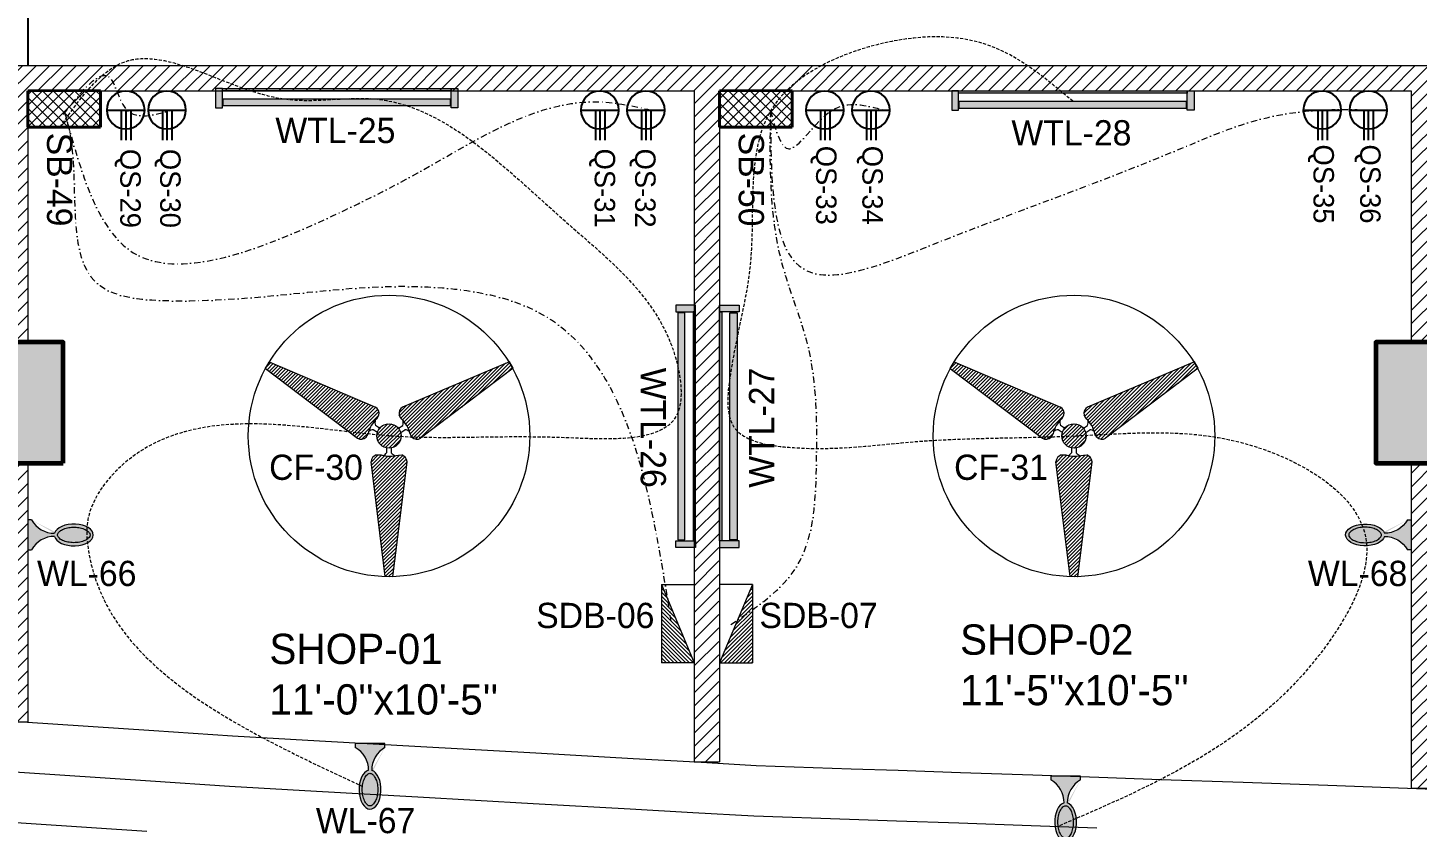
# Model space of a CAD drawing. Header units: inches. Extents: x 109699 to 44449955, y -10987 to 15824140.
# Drawn here: x 190880.2 to 191155.4, y -3999.9 to -3841.5 of the extents above; entities that cross this region are included whole.
import ezdxf

# ---------------------------------------------------------------- set-up
doc = ezdxf.new("R2010")
doc.units = ezdxf.units.IN
doc.header["$LTSCALE"] = 5
doc.header["$MEASUREMENT"] = 0
doc.linetypes.add('DASHDOT', pattern=[1, 0.5, -0.25, 0, -0.25])
doc.linetypes.add('DASHED2', pattern=[0.375, 0.25, -0.125])
doc.layers.get('0').update_dxf_attribs({"color": 123})
for name, color, linetype, lineweight in [('@NORMAL', 7, 'Continuous', 5), ('cloumn', 253, 'Continuous', 60), ('collum', 8, 'Continuous', 70), ('E-CF-Ceiling-Fan', 30, 'Continuous', 13), ('E-Con-Point', 5, 'DASHED2', 13), ('E-QS-Socket-15A', 1, 'Continuous', 9), ('E-SB-Switch-Board', 106, 'Continuous', 18), ('E-Sub-Distrubtion board', 3, 'Continuous', 13), ('E-WL-Wall-Light', 232, 'Continuous', 15), ('E-WTL-Wall-Tube-Light', 6, 'Continuous', 15), ('Ground foor outer wall', 7, 'Continuous', 25), ('ha', 252, 'Continuous', 5), ('HATCH2', 253, 'Continuous', 15), ('SB', 1, 'DASHDOT', 20), ('STAIR', 8, 'Continuous', 13), ('WALL-1', 8, 'Continuous', 9)]:
    doc.layers.add(name, color=color, linetype=linetype, lineweight=lineweight)
doc.layers.add('T', color=8, linetype='Continuous')
doc.styles.get("Standard").update_dxf_attribs({"font": 'times.ttf'})
doc.styles.add('Swiss_L', font='swisscl.ttf')

# ---------------------------------------------------------------- blocks, each defined once
blk = doc.blocks.new('coloumn-01')
at = {"layer": 'ha'}
h = blk.add_hatch(dxfattribs=at)
h.set_pattern_fill('AR-CONC', color=256, scale=0.5)
h.set_pattern_definition([(49.99999999999999, (0, 0), (3.586300913003767, -0.3137606749129755), [0.375, -4.125]), (355, (0, 0), (-0.693756668065, 3.760960668500059), [0.3, -3.3]), (100.45144446, (0.298858405, -0.02614672), (2.89254423363556, 3.447199954843147), [0.3187009599999999, -3.505710559999999]), (46.18420000000001, (0, 1), (5.336206653357862, -0.8275964039653827), [0.5625, -6.1875]), (96.63563549, (0.444683725, 0.931033465), (4.673309728371142, 4.870593003872752), [0.47805171, -5.258568799999999]), (351.1841639899999, (0, 1), (4.673309725273866, 4.870593001349951), [0.45, -4.950000005]), (21, (0.5, 0.75), (2.984535260592308, -2.013094453326694), [0.375, -4.125]), (326.0000000000001, (0.5, 0.75), (1.216576659607909, 3.625750225234265), [0.3, -3.3]), (71.45144474, (0.74871127, 0.58224213), (4.201111883649856, 1.612655764031769), [0.31870095, -3.50571056]), (37.50000000000001, (0, 0), (0.06079927658645334, 1.664469269156557), [0, -3.26, 0, -3.35, 0, -3.3125]), (7.499999999999999, (0, 0), (1.315347687210743, 1.972058559411801), [0, -1.91, 0, -3.185, 0, -1.2625]), (327.5, (-1.115, 0), (2.669112180862045, -0.1127743586718988), [0, -1.25, 0, -3.9, 0, -5.175]), (317.5, (-1.615, 0), (2.915930846711931, 0.5005249116615886), [0, -1.625, 0, -2.59, 0, -3.675])])
h.paths.add_polyline_path([(32128.44739975178, -2546319.049243456), (32092.44739975178, -2546319.049243456), (32092.44739975178, -2546331.049243456), (32128.44739975178, -2546331.049243456)])
h.paths.add_polyline_path([(32128.44739975189, -2546617.132962178), (32098.44739975189, -2546617.132962178), (32098.44739975189, -2546629.132962178), (32128.44739975189, -2546629.132962178)])
h.paths.add_polyline_path([(31978.51966727065, -2546605.132962178), (31966.51966727065, -2546605.132962178), (31966.51966727065, -2546635.132962178), (31978.51966727065, -2546635.132962178)])
h.paths.add_polyline_path([(31821.20333333506, -2546605.132962178), (31809.20333333506, -2546605.132962178), (31809.20333333506, -2546635.132962178), (31821.20333333506, -2546635.132962178)])
h.paths.add_polyline_path([(31689.20328743063, -2546611.133238418), (31677.20328743063, -2546611.133238418), (31677.20328743063, -2546635.133238418), (31689.20328743063, -2546635.133238418)])
h.paths.add_polyline_path([(31417.20347832461, -2546611.132962178), (31405.20347832461, -2546611.132962178), (31405.20347832461, -2546635.132962178), (31417.20347832461, -2546635.132962178)])
h.paths.add_polyline_path([(31435.20347912709, -2546415.348983645), (31405.20347912709, -2546415.348983645), (31405.20347912709, -2546427.348983645), (31435.20347912709, -2546427.348983645)])
h.paths.add_polyline_path([(31633.74647668525, -2546415.348983645), (31603.74647668525, -2546415.348983645), (31603.74647668525, -2546427.348983645), (31633.74647668525, -2546427.348983645)])
h.paths.add_polyline_path([(31821.20245073218, -2546319.049243455), (31809.20245073218, -2546319.049243455), (31809.20245073218, -2546349.049243455), (31821.20245073218, -2546349.049243455)])
h.paths.add_polyline_path([(31996.51966727068, -2546319.049243455), (31966.51966727068, -2546319.049243455), (31966.51966727068, -2546331.049243455), (31996.51966727068, -2546331.049243455)])
h.paths.add_polyline_path([(31581.74648750067, -2546291.049243452), (31541.74648750067, -2546291.049243452), (31541.74648750067, -2546301.049243452), (31581.74648750067, -2546301.049243452)])
h.paths.add_polyline_path([(31485.74647668505, -2546261.049243452), (31475.74647668505, -2546261.049243452), (31475.74647668505, -2546301.049243452), (31485.74647668505, -2546301.049243452)])
h.paths.add_polyline_path([(31581.74648750064, -2546206.049278549), (31521.74648750064, -2546206.049278549), (31521.74648750064, -2546216.049243455), (31581.74648750064, -2546216.049243455)])
h.paths.add_polyline_path([(31435.20347595899, -2546206.049243455), (31405.20347595899, -2546206.049243455), (31405.20347595899, -2546218.049243455), (31435.20347595899, -2546218.049243455)])
h.paths.add_polyline_path([(31435.20347912709, -2546094.049243455), (31405.20347912709, -2546094.049243455), (31405.20347912709, -2546106.049243455), (31435.20347912709, -2546106.049243455)])
h.paths.add_polyline_path([(31583.74647668522, -2546094.049243455), (31547.74647668522, -2546094.049243455), (31547.74647668522, -2546106.049243455), (31583.74647668522, -2546106.049243455)])
h.paths.add_polyline_path([(31775.41359277777, -2546094.049243455), (31763.41359277777, -2546094.049243455), (31763.41359277777, -2546124.049243455), (31775.41359277777, -2546124.049243455)])
h.paths.add_polyline_path([(32059.80123907101, -2546094.049243455), (32047.80123907101, -2546094.049243455), (32047.80123907101, -2546124.049243455), (32059.80123907101, -2546124.049243455)])
h.paths.add_polyline_path([(32058.06771510976, -2545913.633020405), (32028.06771510976, -2545913.633020405), (32028.06771510976, -2545925.633020405), (32058.06771510976, -2545925.633020405)])
h.paths.add_polyline_path([(32048.06771510973, -2545722.712815279), (32036.06771510973, -2545722.712815279), (32036.06771510973, -2545746.712815279), (32048.06771510973, -2545746.712815279)])
h.paths.add_polyline_path([(31799.41359277774, -2545913.633020405), (31763.41359277774, -2545913.633020405), (31763.41359277774, -2545925.633020405), (31799.41359277774, -2545925.633020405)])
h.paths.add_polyline_path([(31591.53986684192, -2545945.049243456), (31561.31223659915, -2545945.049243456), (31561.31223659915, -2545957.049243456), (31591.53986684192, -2545957.049243456)])
h.paths.add_polyline_path([(31435.20347912709, -2545945.049243456), (31405.20347912709, -2545945.049243456), (31405.20347912709, -2545957.049243456), (31435.20347912709, -2545957.049243456)])
h.paths.add_polyline_path([(31429.2035252499, -2545715.383477275), (31405.2035252499, -2545715.383477275), (31405.2035252499, -2545727.383477275), (31429.2035252499, -2545727.383477275)])
h.paths.add_polyline_path([(31605.53986684192, -2545715.383237123), (31581.53986684192, -2545715.383237123), (31581.53986684192, -2545727.383237123), (31605.53986684192, -2545727.383237123)])
h.paths.add_polyline_path([(31775.41359277774, -2545711.610186095), (31763.41359277774, -2545711.610186095), (31763.41359277774, -2545735.610186095), (31775.41359277774, -2545735.610186095)])
at = {"layer": 'cloumn'}
for points, elevation in [([(31417.20347832461, -2546635.132962178), (31417.20347832461, -2546611.132962178), (31405.20347832461, -2546611.132962178), (31405.20347832461, -2546635.132962178)], -16.98928691961896), ([(31689.20328743063, -2546635.133238418), (31689.20328743063, -2546611.133238418), (31677.20328743063, -2546611.133238418), (31677.20328743063, -2546635.133238418)], -16.98928687050624)]:
    blk.add_lwpolyline(points, close=True, dxfattribs=dict(at, elevation=elevation))
blk = doc.blocks.new('1')
at = {"layer": 'E-CF-Ceiling-Fan', "linetype": 'ByBlock', "ltscale": 0.5}
h = blk.add_hatch(dxfattribs=at)
h.set_pattern_fill('ANSI31', color=256, scale=10)
h.set_pattern_definition([(45, (0, 0), (-0.8838834764831843, 0.8838834764831844), [])])
edge = h.paths.add_edge_path()
edge.add_line((209066.544903523, -13067.11685315647), (209064.6438415694, -13070.41407147769))
edge.add_line((209064.6438415694, -13070.41407147769), (209110.249472843, -13104.88204089217))
edge.add_ellipse((209112.0161950886, -13101.65334947437), major_axis=(2.602475337466696, 2.602475337466696), ratio=0.9999999999999906, start_angle=196.3127629962977, end_angle=268.2872464290007)
edge.add_line((209114.5397230216, -13104.33244681023), (209115.4849750511, -13102.69748638713))
edge.add_ellipse((209130.2442591997, -13106.24386666673), major_axis=(10.7334356491749, 10.7334356491749), ratio=0.9999999999981393, start_angle=88.44228272541869, end_angle=121.48902709430789, ccw=False)
edge.add_line((209119.806567247, -13095.22262044099), (209120.8528262952, -13093.41295266685))
edge.add_ellipse((209117.2719126632, -13092.56276837834), major_axis=(2.602475337466932, 2.602475337466932), ratio=0.9999999999995292, start_angle=301.6440633906456, end_angle=373.6185468234727)
edge.add_line((209119.1884486464, -13089.4206917419), (209066.544903523, -13067.11685315647))
edge = h.paths.add_edge_path()
edge.add_ellipse((209131.089283705, -13116.74145270932), major_axis=(2.633110768784475, 2.633110768784475), ratio=0.9999999999997597, start_angle=316.8297377331859, end_angle=387.8389618723904)
edge.add_line((209132.1880164829, -13113.18345735742), (209130.5488454061, -13113.22495130345))
edge.add_ellipse((209126.3035237661, -13098.2962790596), major_axis=(-10.97469841933177, 10.97469841933177), ratio=0.9999999999999191, start_angle=145.1951729281282, end_angle=150.8743574177565, ccw=False)
edge.add_ellipse((209126.3035237661, -13098.2962790596), major_axis=(-10.97469841933177, 10.97469841933177), ratio=0.9999999999999191, start_angle=122.4336804261327, end_angle=145.1951729281282, ccw=False)
edge.add_ellipse((209126.3035237661, -13098.2962790596), major_axis=(-10.97469841933177, 10.97469841933177), ratio=0.9999999999999191, start_angle=118.5749297277244, end_angle=122.4336804261327, ccw=False)
edge.add_line((209121.9149097344, -13113.18345735741), (209119.5749032555, -13113.18345735741))
edge.add_ellipse((209120.6314155011, -13116.70924926331), major_axis=(2.602635845509655, 2.602635845509654), ratio=0.9999999999987026, start_angle=61.6809744807266, end_angle=133.6503259141647)
edge.add_line((209116.9517537436, -13116.62255417043), (209123.9933819142, -13173.42733947012))
edge.add_line((209123.9933819142, -13173.42733947012), (209127.784032512, -13173.43690240765))
edge.add_line((209127.784032512, -13173.43690240765), (209134.8111659948, -13116.62255417052))
h.paths.add_polyline_path([(209119.8508739552, -13103.74154532349, 1), (209131.9120457831, -13103.74154532349, 1)])
edge = h.paths.add_edge_path()
edge.add_line((209187.3717421067, -13070.20410122277), (209185.4890127634, -13066.97304093389))
edge.add_line((209185.4890127634, -13066.97304093389), (209132.574471092, -13089.4206917419))
edge.add_ellipse((209134.4910070752, -13092.56276837834), major_axis=(-2.602475337469112, 2.602475337469112), ratio=0.9999999999994945, start_angle=-13.61854682341294, end_angle=58.35593660933898)
edge.add_line((209130.9100934432, -13093.41295266685), (209131.9563524914, -13095.22262044099))
edge.add_ellipse((209121.5186605386, -13106.24386666673), major_axis=(10.73343564915542, 10.73343564915542), ratio=0.999999999999095, start_angle=328.5109729056215, end_angle=361.55771727458557, ccw=False)
edge.add_line((209136.2779446873, -13102.69748638713), (209137.2231967167, -13104.33244681019))
edge.add_ellipse((209139.7467246498, -13101.65334947437), major_axis=(-2.602475337469201, 2.602475337469201), ratio=0.9999999999990601, start_angle=91.71275357099776, end_angle=163.2982999863874)
edge.add_line((209141.4914892536, -13104.89395933078), (209187.3717421067, -13070.20410122277))
at = {"layer": 'E-CF-Ceiling-Fan', "ltscale": 10}
for p, q in [((209064.6438415694, -13070.41407147769), (209066.544903523, -13067.11685315647)), ((209064.6438415694, -13070.41407147769), (209110.249472843, -13104.88204089212)), ((209066.544903523, -13067.11685315647), (209119.1884486464, -13089.42069174189)), ((209185.4947354289, -13066.97061323832), (209132.574471092, -13089.42069174189)), ((209187.3717421067, -13070.20410122277), (209141.4914892536, -13104.8939593308)), ((209187.3717421067, -13070.20410122277), (209185.4890127634, -13066.97304093388)), ((209121.1873655701, -13099.95559165538), (209119.1343670181, -13098.56426171081)), ((209119.8065672471, -13095.2226204409), (209120.8528262952, -13093.41295266684)), ((209130.5755541683, -13099.95559165538), (209132.6285527202, -13098.56426171081)), ((209131.9563524913, -13095.2226204409), (209130.9100934432, -13093.41295266684)), ((209114.5397230216, -13104.33244681025), (209115.484975051, -13102.69748638717)), ((209120.0894197592, -13102.06218894969), (209118.0923406337, -13100.70875594979)), ((209131.6734999792, -13102.06218894969), (209133.6705791047, -13100.70875594979)), ((209137.2231967167, -13104.33244681025), (209136.2779446873, -13102.69748638717)), ((209124.6292368371, -13109.64068966342), (209124.6292368371, -13112.08558296959)), ((209126.9897148455, -13109.6694233058), (209126.9897148455, -13112.08558296959)), ((209123.9933819142, -13173.42733947012), (209116.9517537436, -13116.62255417042)), ((209119.5749032554, -13113.18345735741), (209121.9149097344, -13113.18345735741)), ((209127.784032512, -13173.43690240765), (209134.8111659948, -13116.62255417039)), ((209130.5488454059, -13113.22495130345), (209132.1880164829, -13113.18345735741)), ((209127.784032512, -13173.43690240765), (209123.9933819142, -13173.42733947012))]:
    blk.add_line(p, q, dxfattribs=at)
for radius in [69.69809221428028, 6.030585913961706]:
    blk.add_circle((209125.8814598692, -13103.74154532349), radius, dxfattribs=at)
for centre, major_axis, ratio, start_param, end_param in [((209117.2719126632, -13092.56276837834), (2.602475337466931, 2.602475337466931), 0.9999999999995293, 5.264682075261256, 6.520873788586199), ((209134.4910070752, -13092.56276837834), (-2.602475337469112, 2.602475337469112), 0.9999999999994945, -0.2376884814055706, 1.018503231918061), ((209130.2442591997, -13106.24386666673), (10.7334356491749, 10.7334356491749), 0.9999999999981393, 1.543609031538261, 2.120383527840273), ((209122.7572162564, -13097.18760929776), (-2.740456939066795, 2.740456939066795), 0.9999999999999716, 0.4622372466417044, 1.148537865656782), ((209121.5186605386, -13106.24386666673), (10.73343564915542, 10.73343564915542), 0.999999999999095, 5.733598106132978, 6.310372602436297), ((209129.0057034835, -13097.18760929378), (-2.740456939069299, 2.740456939069299), 0.9999999999990347, 3.56385111362636, 4.25015173105463), ((209112.0161950886, -13101.65334947437), (2.602475337466696, 2.602475337466696), 0.9999999999999905, 3.426304077972683, 4.682495791295461), ((209118.1560665238, -13104.58382336606), (2.740456939070688, 2.740456939070688), 0.9999999999982624, 0.801841786050358, 1.428905426830904), ((209133.6068532084, -13104.58382336598), (-2.740456939075534, 2.740456939075535), 0.999999999998016, -1.428905429243861, -0.8018417876198008), ((209139.7467246498, -13101.65334947437), (-2.602475337469201, 2.602475337469201), 0.9999999999990602, 1.600689515884098, 2.85688122920773), ((209121.4571744064, -13109.85887499457), (-2.740456939059593, 2.740456939059593), 0.9999999999952948, 2.745104486731238, 3.314940694839574), ((209130.1617772753, -13109.85887499338), (2.740456939059473, 2.740456939059473), 0.9999999999984862, 2.968244612714574, 3.636223092052213), ((209120.6314155011, -13116.70924926331), (2.602635845509655, 2.602635845509654), 0.9999999999987026, 1.076536090527279, 2.332638233565674), ((209126.3035237661, -13098.2962790596), (-10.97469841933177, 10.97469841933177), 0.999999999999919, 2.069522934069694, 2.63325429377058), ((209131.089283705, -13116.74145270932), (2.633110768784475, 2.633110768784475), 0.9999999999997595, 5.52972209167421, 6.769066852189965)]:
    blk.add_ellipse(centre, major_axis=major_axis, ratio=ratio, start_param=start_param, end_param=end_param, dxfattribs=at)
blk = doc.blocks.new('A$C63C712C3')
at = {"linetype": 'ByBlock', "ltscale": 0.5}
h = blk.add_hatch(color=256, dxfattribs=at)
h.dxf.hatch_style = 1
h.paths.add_polyline_path([(35.45815903441689, 102.6004051111813), (7.051254215184599e-05, 102.6004051111813), (7.051254215184599e-05, -1.4210854715202e-14), (35.45815903441689, 0)])
h.paths.add_polyline_path([(1235.458159034402, 102.6004051111813), (35.45815903441689, 102.6004051111813), (35.45815903441689, 90.19858873463818), (1235.458159034402, 90.19858873463818)])
h.paths.add_polyline_path([(1270.916247556277, 102.6004051111813), (1235.458159034402, 102.6004051111813), (1235.458159034402, -1.4210854715202e-14), (1270.916247556277, 0)])
h = blk.add_hatch(color=256, dxfattribs=at)
h.dxf.hatch_style = 1
h.set_gradient(color1=(255, 255, 0), rotation=269, name='CYLINDER')
h.paths.add_polyline_path([(1230.609335631336, 47.55507706388016), (39.80634735536296, 47.55507706388016), (39.80634735536296, 10.14120857274975), (1230.609335631336, 10.14120857274975)])
at = {"ltscale": 2}
for p, q in [((39.80314903250837, 42.02165198561852), (33.8373914979602, 42.02165198561852)), ((39.80314903250837, 15.93327464433969), (33.8373914979602, 15.93327464433969)), ((1230.612533954176, 42.02165198561852), (1236.578291488724, 42.02165198561852)), ((1230.612533954176, 15.93327464433969), (1236.578291488724, 15.93327464433969))]:
    blk.add_line(p, q, dxfattribs=at)
for points in [[(35.45815903441689, 102.6004051111813), (7.051254215184599e-05, 102.6004051111813), (7.051254215184599e-05, 0), (35.45815903441689, 0)], [(35.45815903441689, 102.6004051111813), (1235.458159034402, 102.6004051111813), (1235.458159034402, 90.19858873463818), (35.45815903441689, 90.19858873463818)], [(1235.458159034402, 102.6004051111813), (1270.916247556277, 102.6004051111813), (1270.916247556277, 0), (1235.458159034402, 0)], [(39.80634735536296, 47.55507706388016), (1230.609335631336, 47.55507706388016), (1230.609335631336, 10.14120857274975), (39.80634735536296, 10.14120857274975)]]:
    blk.add_lwpolyline(points, close=True, dxfattribs=at)
blk = doc.blocks.new('A$C4DCB0E22')
h = blk.add_hatch()
h.set_pattern_fill('ANSI37', color=256, scale=15, angle=90.05046403147966, style=0)
h.set_pattern_definition([(135.0504640314797, (0, 0), (-1.324656962164393, -1.326992438783809), []), (225.0504640314796, (0, 0), (1.326992438783809, -1.324656962164393), [])])
h.paths.add_polyline_path([(0.0158499618895469, -4.176303718850249e-06), (-3.779117417224143e-06, 17.9999888419976), (8.999992730033242, 18.00791571250107), (9.015846471040199, 0.007922694199763214)])
at = {"lineweight": 40}
for p, q in [((-3.779117417224143e-06, 17.9999888419976), (8.999992730033242, 18.00791571250107)), ((0.0158499618895469, -4.176303718850249e-06), (-3.779117417224143e-06, 17.9999888419976)), ((9.015846471040199, 0.007922694199763214), (8.999992730033242, 18.00791571250107)), ((0.0158499618895469, -4.176303718850249e-06), (9.015846471040199, 0.007922694199763214))]:
    blk.add_line(p, q, dxfattribs=at)
blk = doc.blocks.new('E-W-LIGHT')
at = {"linetype": 'ByBlock', "ltscale": 0.5}
h = blk.add_hatch(color=256, dxfattribs=at)
h.dxf.hatch_style = 1
h.set_gradient(color1=(255, 255, 255), color2=(255, 255, 0), name='CYLINDER')
edge = h.paths.add_edge_path()
edge.add_spline(control_points=[(-96.71110423948552, 1.235367220396483), (-96.8976251288622, 1.235367220396483), (-97.08530367817384, 1.204590695443009), (-97.49532330615068, 1.060408411101338), (-97.71769888777162, 0.9452617532663472), (-98.18859363857634, 0.6007580769133996), (-98.4360601757027, 0.3712016227401077), (-98.9274233233457, -0.2076466389563343), (-99.17095937526851, -0.5565722783421756), (-99.79256403547286, -1.649000525487912), (-100.1403411294208, -2.496475964584042), (-100.6655547252501, -4.389078901701514), (-100.8435119435345, -5.433326140728264), (-100.996858843053, -7.577941591604359), (-100.9723680002039, -8.677864733885961), (-100.7253955626443, -10.7881619923927), (-100.5027117058065, -11.79805679996582), (-99.90205506231798, -13.59089832466863), (-99.52349327352754, -14.37265162368595), (-98.79708591162027, -15.46144462183512), (-98.46289770719719, -15.83531695936959), (-97.82402795464219, -16.37320808014224), (-97.52292902289115, -16.53708124557815), (-97.0332651008719, -16.69867335386745), (-96.83300356165012, -16.72444707740215), (-96.42760539585558, -16.70413243760904), (-96.21918910161975, -16.65733367471884), (-95.75858057275782, -16.45705756399432), (-95.50712660475898, -16.30138572900886), (-94.98330090317799, -15.85001415615693), (-94.71221849052682, -15.55449414506236), (-94.18744122004225, -14.82684639582039), (-93.93399672563008, -14.39521060388152), (-93.32240182252819, -13.09860869282319), (-93.0057716383552, -12.13470487732181), (-92.57508722519842, -10.03980369670334), (-92.46055768618565, -8.90959698224412), (-92.45565766659526, -6.646794607945969), (-92.56528275998282, -5.514732191470296), (-92.98715107886524, -3.412587944823316), (-93.29985699109132, -2.443281268231641), (-93.99092435031811, -0.9549615958549695), (-94.34810290115182, -0.3877643056552464), (-95.07582621573985, 0.4836147841888085), (-95.44374809115733, 0.7854262440646148), (-96.01798165069457, 1.105607693885873), (-96.24029005175481, 1.180327462172805), (-96.53763867025813, 1.228459302029147), (-96.62438560181026, 1.235367220396483), (-96.71110423948552, 1.235367220396483)], knot_values=[0, 0, 0, 0, 0.194197829587449, 0.194197829587449, 0.388395659174898, 0.388395659174898, 0.582593488762347, 0.582593488762347, 0.776791318349796, 0.776791318349796, 1.110216687407361, 1.110216687407361, 1.443642056464925, 1.443642056464925, 1.77706742552249, 1.77706742552249, 2.110492794580054, 2.110492794580054, 2.443918163637619, 2.443918163637619, 2.701496175378678, 2.701496175378678, 2.959074187119738, 2.959074187119738, 3.169612053741, 3.169612053741, 3.380149920362263, 3.380149920362263, 3.590687786983526, 3.590687786983526, 3.801225653604789, 3.801225653604789, 4.011763520226051, 4.011763520226051, 4.360140390670959, 4.360140390670959, 4.708517261115867, 4.708517261115867, 5.056894131560775, 5.056894131560775, 5.405271002005684, 5.405271002005684, 5.69307956715584, 5.69307956715584, 5.980888132305996, 5.980888132305996, 6.192897451070847, 6.192897451070847, 6.283185307179586, 6.283185307179586, 6.283185307179586, 6.283185307179586], degree=3, periodic=0)
at = {"layer": 'E-WL-Wall-Light', "linetype": 'ByBlock', "ltscale": 0.5}
h = blk.add_hatch(color=256, dxfattribs=at)
h.dxf.hatch_style = 1
edge = h.paths.add_edge_path()
edge.add_ellipse((-96.71110423948552, -7.740473765769313), major_axis=(0, 10.71660606041263), ratio=0.559300439547623, start_angle=187.7376784571124, end_angle=531.0374031504149)
edge.add_arc((-112.001170541625, -18.46997501720373), 14.35701343791298, -60.53601194170483, 0.5736542653427819, ccw=False)
edge.add_line((-104.9392941575301, -30.97012448799713), (-104.939294157532, -33.06572841662167))
edge.add_line((-104.939294157532, -33.06572841662167), (-88.60969415754215, -33.06572841666017))
edge.add_line((-88.60969415754215, -33.06572841666017), (-88.60969415754002, -30.97012448799946))
edge.add_arc((-81.54781777344922, -18.46997501720374), 14.35701343791298, 179.559619270027, 240.5360119417236, ccw=False)
edge = h.paths.add_edge_path(flags=16)
edge.add_spline(control_points=[(-96.71110423948552, 1.235367220396483), (-96.8976251288622, 1.235367220396483), (-97.08530367817384, 1.204590695443009), (-97.49532330615068, 1.060408411101338), (-97.71769888777162, 0.9452617532663472), (-98.18859363857634, 0.6007580769133996), (-98.4360601757027, 0.3712016227401077), (-98.9274233233457, -0.2076466389563343), (-99.17095937526851, -0.5565722783421756), (-99.79256403547286, -1.649000525487912), (-100.1403411294208, -2.496475964584042), (-100.6655547252501, -4.389078901701514), (-100.8435119435345, -5.433326140728264), (-100.996858843053, -7.577941591604359), (-100.9723680002039, -8.677864733885961), (-100.7253955626443, -10.7881619923927), (-100.5027117058065, -11.79805679996582), (-99.90205506231798, -13.59089832466863), (-99.52349327352754, -14.37265162368595), (-98.79708591162027, -15.46144462183512), (-98.46289770719719, -15.83531695936959), (-97.82402795464219, -16.37320808014224), (-97.52292902289115, -16.53708124557815), (-97.0332651008719, -16.69867335386745), (-96.83300356165012, -16.72444707740215), (-96.42760539585558, -16.70413243760904), (-96.21918910161975, -16.65733367471884), (-95.75858057275782, -16.45705756399432), (-95.50712660475898, -16.30138572900886), (-94.98330090317799, -15.85001415615693), (-94.71221849052682, -15.55449414506236), (-94.18744122004225, -14.82684639582039), (-93.93399672563008, -14.39521060388152), (-93.32240182252819, -13.09860869282319), (-93.0057716383552, -12.13470487732181), (-92.57508722519842, -10.03980369670334), (-92.46055768618565, -8.90959698224412), (-92.45565766659526, -6.646794607945969), (-92.56528275998282, -5.514732191470296), (-92.98715107886524, -3.412587944823316), (-93.29985699109132, -2.443281268231641), (-93.99092435031811, -0.9549615958549695), (-94.34810290115182, -0.3877643056552464), (-95.07582621573985, 0.4836147841888085), (-95.44374809115733, 0.7854262440646148), (-96.01798165069457, 1.105607693885873), (-96.24029005175481, 1.180327462172805), (-96.53763867025813, 1.228459302029147), (-96.62438560181026, 1.235367220396483), (-96.71110423948552, 1.235367220396483)], knot_values=[0, 0, 0, 0, 0.194197829587449, 0.194197829587449, 0.388395659174898, 0.388395659174898, 0.582593488762347, 0.582593488762347, 0.776791318349796, 0.776791318349796, 1.110216687407361, 1.110216687407361, 1.443642056464925, 1.443642056464925, 1.77706742552249, 1.77706742552249, 2.110492794580054, 2.110492794580054, 2.443918163637619, 2.443918163637619, 2.701496175378678, 2.701496175378678, 2.959074187119738, 2.959074187119738, 3.169612053741, 3.169612053741, 3.380149920362263, 3.380149920362263, 3.590687786983526, 3.590687786983526, 3.801225653604789, 3.801225653604789, 4.011763520226051, 4.011763520226051, 4.360140390670959, 4.360140390670959, 4.708517261115867, 4.708517261115867, 5.056894131560775, 5.056894131560775, 5.405271002005684, 5.405271002005684, 5.69307956715584, 5.69307956715584, 5.980888132305996, 5.980888132305996, 6.192897451070847, 6.192897451070847, 6.283185307179586, 6.283185307179586, 6.283185307179586, 6.283185307179586], degree=3, periodic=0)
for p, q in [((-104.9392941575301, -30.97012448799713), (-104.939294157532, -33.06572841662167)), ((-104.939294157532, -33.06572841662167), (-88.60969415754215, -33.06572841666017)), ((-88.60969415754215, -33.06572841666017), (-88.60969415754002, -30.97012448803655))]:
    blk.add_line(p, q)
at = {"linetype": 'ByBlock', "ltscale": 0.5}
for centre, start, end in [((-112.001170541625, -18.46997501720374), 299.4639880582952, 0.5736542653427851), ((-81.54781777344922, -18.46997501720374), 179.4263457346572, 240.5360119417045)]:
    blk.add_arc(centre, 14.35701343791298, start, end, dxfattribs=at)
blk.add_ellipse((-96.71110423948552, -7.740473765769313), major_axis=(0, 10.71660606041263), ratio=0.559300439547623, start_param=3.276640619127039, end_param=9.268351136215248, dxfattribs=at)
blk.add_open_spline([(-96.71110423948552, 1.235367220396483), (-96.8976251288622, 1.235367220396483), (-97.08530367817384, 1.204590695443009), (-97.49532330615068, 1.060408411101338), (-97.71769888777162, 0.9452617532663472), (-98.18859363857634, 0.6007580769133996), (-98.4360601757027, 0.3712016227401077), (-98.9274233233457, -0.2076466389563343), (-99.17095937526851, -0.5565722783421756), (-99.79256403547286, -1.649000525487912), (-100.1403411294208, -2.496475964584042), (-100.6655547252501, -4.389078901701514), (-100.8435119435345, -5.433326140728264), (-100.996858843053, -7.577941591604359), (-100.9723680002039, -8.677864733885961), (-100.7253955626443, -10.7881619923927), (-100.5027117058065, -11.79805679996582), (-99.90205506231798, -13.59089832466863), (-99.52349327352754, -14.37265162368595), (-98.79708591162027, -15.46144462183512), (-98.46289770719719, -15.83531695936959), (-97.82402795464219, -16.37320808014224), (-97.52292902289115, -16.53708124557815), (-97.0332651008719, -16.69867335386745), (-96.83300356165012, -16.72444707740215), (-96.42760539585558, -16.70413243760904), (-96.21918910161975, -16.65733367471884), (-95.75858057275782, -16.45705756399432), (-95.50712660475898, -16.30138572900886), (-94.98330090317799, -15.85001415615693), (-94.71221849052682, -15.55449414506236), (-94.18744122004225, -14.82684639582039), (-93.93399672563008, -14.39521060388152), (-93.32240182252819, -13.09860869282319), (-93.0057716383552, -12.13470487732181), (-92.57508722519842, -10.03980369670334), (-92.46055768618565, -8.90959698224412), (-92.45565766659526, -6.646794607945969), (-92.56528275998282, -5.514732191470296), (-92.98715107886524, -3.412587944823316), (-93.29985699109132, -2.443281268231641), (-93.99092435031811, -0.9549615958549695), (-94.34810290115182, -0.3877643056552464), (-95.07582621573985, 0.4836147841888085), (-95.44374809115733, 0.7854262440646148), (-96.01798165069457, 1.105607693885873), (-96.24029005175481, 1.180327462172805), (-96.53763867025813, 1.228459302029147), (-96.62438560181026, 1.235367220396483), (-96.71110423948552, 1.235367220396483)], degree=3, knots=[0, 0, 0, 0, 0.194197829587449, 0.194197829587449, 0.388395659174898, 0.388395659174898, 0.582593488762347, 0.582593488762347, 0.776791318349796, 0.776791318349796, 1.110216687407361, 1.110216687407361, 1.443642056464925, 1.443642056464925, 1.77706742552249, 1.77706742552249, 2.110492794580054, 2.110492794580054, 2.443918163637619, 2.443918163637619, 2.701496175378678, 2.701496175378678, 2.959074187119738, 2.959074187119738, 3.169612053741, 3.169612053741, 3.380149920362263, 3.380149920362263, 3.590687786983526, 3.590687786983526, 3.801225653604789, 3.801225653604789, 4.011763520226051, 4.011763520226051, 4.360140390670959, 4.360140390670959, 4.708517261115867, 4.708517261115867, 5.056894131560775, 5.056894131560775, 5.405271002005684, 5.405271002005684, 5.69307956715584, 5.69307956715584, 5.980888132305996, 5.980888132305996, 6.192897451070847, 6.192897451070847, 6.283185307179586, 6.283185307179586, 6.283185307179586, 6.283185307179586], dxfattribs=at)
blk = doc.blocks.new('*X78')
at = {"color": 0}
for p, q in [((10768.9905911793, 16968.54929523236), (10779.18445247256, 16978.74315652561)), ((10770.75835813227, 16968.54929523236), (10782.22349351904, 16980.01443061913)), ((10772.52612508523, 16968.54929523236), (10785.26253456552, 16981.28570471264)), ((10774.2938920382, 16968.54929523236), (10788.301575612, 16982.55697880615)), ((10776.06165899117, 16968.54929523236), (10790.67375511737, 16983.16139135856)), ((10777.82942594413, 16968.54929523236), (10790.67375511737, 16981.39362440559)), ((10779.5971928971, 16968.54929523236), (10790.67375511737, 16979.62585745263)), ((10760.15175641447, 16968.54929523236), (10763.98924724015, 16972.38678605804)), ((10761.91952336744, 16968.54929523236), (10767.02828828663, 16973.65806015156)), ((10763.6872903204, 16968.54929523236), (10770.06732933311, 16974.92933424507)), ((10765.45505727337, 16968.54929523236), (10773.1063703796, 16976.20060833858)), ((10767.22282422634, 16968.54929523236), (10776.14541142608, 16977.4718824321)), ((10781.36495985007, 16968.54929523236), (10790.67375511737, 16977.85809049966)), ((10783.13272680303, 16968.54929523236), (10790.67375511737, 16976.09032354669)), ((10784.900493756, 16968.54929523236), (10790.67375511737, 16974.32255659372)), ((10786.66826070897, 16968.54929523236), (10790.67375511737, 16972.55478964076)), ((10754.84845555557, 16968.54929523236), (10754.87212410071, 16968.5729637775)), ((10756.61622250854, 16968.54929523236), (10757.91116514719, 16969.84423787101)), ((10758.3839894615, 16968.54929523236), (10760.95020619367, 16971.11551196453)), ((10788.43602766193, 16968.54929523236), (10790.67375511737, 16970.78702268779)), ((10790.2037946149, 16968.54929523236), (10790.67375511737, 16969.01925573483))]:
    blk.add_line(p, q, dxfattribs=at)
blk = doc.blocks.new('SDB')
for p, q in [((-1.818989403545856e-12, -7.500000000003638), (17.92910589847634, 0)), ((-1.818989403545856e-12, -7.500000000003638), (0, 0)), ((0, 0), (17.92910589847634, 0)), ((17.92910589847634, 0), (17.92910589847634, -7.500000000003638)), ((-1.818989403545856e-12, -7.500000000003638), (17.92910589847634, -7.500000000003638))]:
    blk.add_line(p, q)
at = {"xscale": 0.5, "yscale": 0.5, "zscale": 0.5}
blk.add_blockref('*X78', (-5377.407771660207, -8491.774647616183), dxfattribs=at)
blk = doc.blocks.new('A$C7D2A24B3')
at = {"lineweight": 25}
for p, q in [((9.859886922386067, 11.01563311865903), (9.859886922386067, 3.514223118658265)), ((9.859886922386067, 8.143706464579736), (15.8195753665932, 8.143706464579736)), ((9.859886922386067, 7.268951136147734), (15.8195753665932, 7.268951136147734)), ((9.859886922386067, 6.288951136148171), (15.8195753665932, 6.288951136148171))]:
    blk.add_line(p, q, dxfattribs=at)
blk.add_circle((9.85988692238243, 7.264928118658645), 3.750704999999999, dxfattribs=at)

msp = doc.modelspace()

# ---------------------------------------------------------------- hatches: boundary and pattern name
at = {"layer": 'HATCH2'}
h = msp.add_hatch(dxfattribs=at)
h.set_pattern_fill('ANSI31', color=256, scale=15, angle=-2.544443745170813e-14)
h.set_pattern_definition([(44.99999999999996, (174969.2063983837, 2531125.984210069), (-1.325825214724776, 1.325825214724777), [])])
h.paths.add_polyline_path([(191159.2374914337, -3848.999366462745), (190875.2376786646, -3848.999365793823), (190875.2376786646, -3903.783108587659), (190880.2376786646, -3903.783108587659), (190880.2376786646, -3853.980692515432), (191012.2375832173, -3853.999365793823), (191012.2375832173, -3978.999130055125), (191012.3864765217, -3986.951482537368), (191017.088850077, -3986.951482497787), (191017.2375832173, -3853.999365793823), (191154.2374910994, -3853.999366462745), (191154.2374910994, -3903.783385497567), (191159.2374914337, -3903.783385497567)])
h = msp.add_hatch(dxfattribs=at)
h.set_pattern_fill('ANSI31', color=256, scale=15, angle=-2.544443745170813e-14)
h.set_pattern_definition([(44.99999999999996, (139084.0799843164, 2531389.256548782), (-1.325825214724776, 1.325825214724777), [])])
h.paths.add_polyline_path([(190880.2376778622, -3927.783108587659), (190875.2376786646, -3927.783108587659), (190875.2376786646, -3973.999130055125), (190829.1139672177, -3973.999130055125), (190828.9406559217, -3978.999130055125), (190875.2376786646, -3978.999130055125), (190880.2376710126, -3978.999130055125)])
h = msp.add_hatch(dxfattribs=at)
h.set_pattern_fill('ANSI31', color=256, scale=15, angle=-2.544443745170813e-14)
h.set_pattern_definition([(44.99999999999996, (170567.0841223506, 2531087.997251906), (-1.325825214724776, 1.325825214724777), [])])
h.paths.add_polyline_path([(191159.2376679103, -3927.783385098961), (191154.2376679228, -3927.783385200475), (191154.2376782658, -3992.180560263912), (191159.2377019424, -3992.180560932602)])

# ---------------------------------------------------------------- linework, layer by layer
at = {"layer": '@NORMAL', "color": 13}
for p, q in [((191154.2376871571, -3870.283166814412, 0.2128817190436081), (191154.2374922507, -3870.283166814412, 0.2128817190436081)), ((190875.2376786646, -3978.999130055125), (190880.2376786646, -3978.999130055125))]:
    msp.add_line(p, q, dxfattribs=at)
at = {"layer": 'E-Con-Point', "ltscale": 0.5}
for points in [[(190859.7063620387, -3853.764756593956, 0.2000000000000737), (190865.1171875, -3799.84765625), (190989.1172677304, -3663.324979414321, 0.02353992480693279), (191134.1953125, -3649.296875), (191531.1767466676, -3659.788532685665, 0.5590410111781372)], [(191087.2270510322, -3856.078083527747, 0.099999999999973), (191070.96875, -3845.1640625), (191048.4453125, -3844.8828125), (191027.3671875, -3857.9765625, -0.04109712386286171), (191023.43359375, -3887.25390625), (191019.3166250178, -3910.679687544234, 0.05890287613723899), (191020.0231530013, -3920.484758209387, 0.05890287613723899), (191031.9326186113, -3924.701066762373, 0.02492423588805057), (191056.1875, -3923.4921875), (191087.4561449584, -3922.380882679838), (191122.859375, -3924.33203125), (191145.1179468059, -3941.99443276228, 0.099999999999973), (191137.4296875, -3963.9140625), (191084.3160130389, -3999.718082039308, 0.3072378954952661)], [(190886.6211180817, -3861.195594483123, 0.099999999999973), (190899.30078125, -3848.30859375), (190930.97265625, -3855.609691383719, 0.099999999999973), (190948.72265625, -3855.609691383719, 0.099999999999973), (190986.08203125, -3879.3203125), (191008.9798749007, -3908.61328111521, 0.05890287613723899), (191008.9798711839, -3917.785156001221, 0.05890287613724889), (190985.875, -3922.717793896836), (190951.7917764472, -3922.380882679838), (190901.28515625, -3926.28125), (190891.9130780043, -3941.094339046042, 0.05890287613723899), (190892.0510782046, -3943.540041675286, 0.05890287613723899), (190946.5220990012, -3991.81414693658, 0.2972609509086545)]]:
    msp.add_spline(points, degree=3, dxfattribs=at)
at = {"layer": 'Ground foor outer wall'}
msp.add_line((190880.2376786646, -3719.999130055125, 0.2666343291433186), (190880.2376786646, -3848.999130055125, 0.1338319026586312), dxfattribs=at)
at = {"layer": 'SB', "ltscale": 0.5}
for points in [[(190887.3202956696, -3858.691834776312, 0.08542820824583014), (190896.45703125, -3851.40234375, 0.199999999999973), (190899.8867183345, -3857.820770000715, 0.1867579984297452), (190908.7744542592, -3857.820770419203, 0.1867579984297478)], [(191007.6836308741, -3959.090506995145, 0.05890287613723899), (190979.66796875, -3897.0625), (190961.1640625, -3893.0234375), (190908.80859375, -3895.65234375), (190894.56640625, -3892.66796875), (190888.4815574564, -3861.789136934006, 0.07148674682079813), (190887.477461181, -3858.138625527742, 0.082210194213618)], [(190887.477461181, -3858.138625527742, 0.08221019421361797), (190901.85546875, -3886.49609375), (190939.27734375, -3879.40234375), (190958.69140625, -3869.59375), (190993.46484375, -3856.19921875, 0.1867579984297478), (191003.6338292592, -3857.820770464817, 0.1867579984297478)], [(191019.47265625, -3959.76171875, 0.05890287613723899), (191032.59765625, -3948.1484375), (191036.4609375, -3927.33984375, -0.006232027193314532), (191034.796875, -3904.6875, -0.00349746052820053), (191029.59375, -3887.9921875), (191027.3671875, -3857.9765625, -0.04109712386286171)], [(191027.3671875, -3857.9765625, -0.04109712386286171), (191030.74609375, -3865.46875), (191039.609375, -3857.820770060493, 0.1867579984297478), (191049.7539062687, -3857.8207701085, 0.1867579984297478)], [(191027.3671875, -3857.9765625, -0.04109712386286171), (191034.91015625, -3889.81640625), (191059.265625, -3884.54296875), (191087.87890625, -3873.640625), (191108.81640625, -3865.3828125), (191123.46484375, -3859.89453125), (191136.6226960268, -3857.820769989202, 0.1867579984297478), (191146.7236730093, -3857.820770035158, 0.1867579984297478)]]:
    msp.add_spline(points, degree=3, dxfattribs=at)
at = {"layer": 'STAIR', "elevation": 0.3072378954952661}
for points in [[(190879.1872199108, -3978.999130055125), (190905.1743891681, -3980.726228076781), (190920.7801191047, -3981.763379335976), (190938.0139033729, -3982.759558979704), (190958.0746050041, -3983.892523959212), (190980.8770905967, -3985.180336225245), (191000.1323013435, -3986.267809627045), (191012.535207794, -3986.968286555193), (191024.4753762384, -3987.642629504311), (191043.3057317257, -3988.293841458906), (191052.6235683349, -3988.616081078586), (191064.9925967342, -3989.043840351098), (191079.2860405371, -3989.538151862149), (191092.3417980873, -3989.989660353449), (191104.6482212497, -3990.415254543119), (191120.9335549172, -3990.978451768917), (191137.7262186836, -3991.559194039311), (191169.2954790952, -3992.747221750547)], [(190828.7095511252, -3985.6664622476), (190869.5577894876, -3988.381221624839), (190904.511255605, -3990.704216545264), (190920.1600030259, -3991.744226731176), (190937.4434304427, -3992.743275941632), (190957.5107351854, -3993.876613844002), (190980.313220778, -3995.164426110035), (190999.5684315249, -3996.251899511835), (191011.9713379751, -3996.952376439984), (191024.0205748998, -3997.632879231873), (191042.9601074053, -3998.287866865567), (191052.2779440144, -3998.610106485246), (191064.6469724136, -3999.037865757758), (191078.9404162167, -3999.532177268809), (191091.9961737666, -3999.983685760109)], [(190828.3629622975, -3995.665488157063), (190868.8946559246, -3998.359210093322), (190903.8481220419, -4000.682205013747)]]:
    msp.add_lwpolyline(points, dxfattribs=at)
at = {"layer": 'WALL-1'}
for p, q in [((190875.2376786647, -3848.999130055125, 0.099999999999973), (191443.553866808, -3848.999130055125, 0.099999999999973)), ((190880.2376716812, -3853.999130055125, 0.099999999999973), (191012.23768773, -3853.999130055125, 0.099999999999973)), ((190880.2376786646, -3853.999130055125, 0.1286845217871075), (190880.2376786646, -3903.783108587659, 0.07419458223125128)), ((191017.23768773, -3853.999130055125, 0.099999999999973), (191154.2374944284, -3853.999130055125, 0.099999999999973)), ((191154.2376878258, -3865.283166814412, 0.2128817190436081), (191154.2374929193, -3865.283166814412, 0.2128817190436081)), ((191154.237678787, -3978.999130055125, 0.099999999999973), (191154.237678787, -3992.180560263912, 0.099999999999973)), ((191012.2376632993, -3986.951482183233, 0.3178057522744808), (191017.2376632993, -3986.951482851922, 0.3178057522744808)), ((191154.2376605515, -3992.180560263912, 0.1846634290582756), (191159.2376605515, -3992.180560932602, 0.1846634290582756))]:
    msp.add_line(p, q, dxfattribs=at)
for points, elevation in [([(191012.23768773, -3853.999130055125), (191012.2376632993, -3986.951482183233)], 0.05890287613723899), ([(191017.23768773, -3853.999130055125), (191017.2376632993, -3986.951482183233)], 0.05890287613723899), ([(191154.2374944284, -3853.999130055125), (191154.2374877704, -3903.783384828645)], -0.04833497024496936), ([(190880.2376778622, -3927.783109255883), (190880.2376710126, -3978.999130055125)], 0.05890287613723899), ([(191154.2376722165, -3927.783384828179), (191154.2376653669, -3978.999130055125)], 0.099999999999973)]:
    msp.add_lwpolyline(points, dxfattribs=dict(at, elevation=elevation))

# ---------------------------------------------------------------- block references
at = {"layer": '@NORMAL'}
msp.add_blockref('coloumn-01', (159470.0341995389, 2542707.34985359, 17.1892869196193), dxfattribs=at)
at = {"layer": 'collum', "linetype": 'ByBlock', "xscale": 0.4, "yscale": 0.4, "zscale": 0.4}
for p in [(107301.4391924995, 1319.115735449557), (107437.1035610108, 1319.115735449557)]:
    msp.add_blockref('1', p, dxfattribs=at)
at = {"layer": 'E-QS-Socket-15A', "xscale": -1, "rotation": 89.99999730209817}
for p in [(190906.9071558597, -3847.960883408901, 0.1867579984297478), (190915.0634058597, -3847.960883408901, 0.1867579984297478), (191000.7977808597, -3847.960883408901, 0.1867579984297478), (191009.9227808597, -3847.960883408901, 0.1867579984297478), (191045.3602808597, -3847.960883408901, 0.1867579984297478), (191054.4852808597, -3847.960883408901, 0.1867579984297478), (191143.8876246097, -3847.960883408901, 0.1867579984297478), (191153.0126246097, -3847.960883408901, 0.1867579984297478)]:
    msp.add_blockref('A$C7D2A24B3', p, dxfattribs=at)
at = {"layer": 'E-SB-Switch-Board', "xscale": 0.8002315484918654, "yscale": 0.8002315484918654, "zscale": 0.8002315484918654, "rotation": 89.99999999999999}
for p in [(190894.6481809404, -3861.201208173895, 0.099999999999973), (191031.6481970024, -3861.201233348361, -0.04109712386286171)]:
    msp.add_blockref('A$C4DCB0E22', p, dxfattribs=at)
at = {"layer": 'E-Sub-Distrubtion board', "yscale": 0.86425007233629, "zscale": 0.86425007233629}
for p, xscale, rotation in [((191012.2376697584, -3951.801173626724, 0.05890287613723899), 0.86425007233629, 270), ((191017.2713942102, -3951.801171249846, 0.05890287613723899), -0.86425007233629, 90)]:
    msp.add_blockref('SDB', p, dxfattribs=dict(at, xscale=xscale, rotation=rotation))
at = {"layer": 'E-WL-Wall-Light', "yscale": 0.3601041968213394, "zscale": 0.3601041968213394}
for p, xscale, rotation in [((190892.1447835384, -3976.820508345581, 0.05890287613723899), 0.3601041968213394, 270), ((191142.3305627452, -3976.820510454521, 0.099999999999973), -0.3601041968213394, 90), ((190913.1953526971, -3995.233149043244, 0.3072378954952661), 0.3601041968213394, 180), ((191050.9650178208, -4001.671013681585, 0.3072378954952661), 0.3601041968213394, 180)]:
    msp.add_blockref('E-W-LIGHT', p, dxfattribs=dict(at, xscale=xscale, rotation=rotation))
at = {"layer": 'E-WTL-Wall-Tube-Light', "xscale": 0.03776802766688649, "yscale": 0.03776802766688649, "zscale": 0.03776802766688649}
for p in [(190917.4463020054, -3857.405752849969, 0.099999999999973), (191063.2270497006, -3857.874144993997, 0.099999999999973)]:
    msp.add_blockref('A$C63C712C3', p, dxfattribs=at)
at = {"layer": 'E-WTL-Wall-Tube-Light'}
for p, xscale, yscale, zscale, rotation in [((191008.5968469222, -3944.475305975358, 0.05890287613723899), -0.0377680276668865, 0.03776802766688649, 0.03776802766688649, 269.9999767818682), ((191021.1127001791, -3944.475305099612, 0.05890287613723899), 0.0377680276668865, 0.0377680276668865, 0.0377680276668865, 90.00002321813183)]:
    msp.add_blockref('A$C63C712C3', p, dxfattribs=dict(at, xscale=xscale, yscale=yscale, zscale=zscale, rotation=rotation))

# ---------------------------------------------------------------- texts
at = {"layer": 'E-CF-Ceiling-Fan', "color": 1, "char_height": 5, "width": 24.08470202641911, "attachment_point": 1}
for s, insert in [('{\\fCentury Gothic|b0|i0|c0|p34;\\C256;CF-30}', (190928.0366553229, -3926.086559550857)), ('{\\fCentury Gothic|b0|i0|c0|p34;\\C256;CF-31}', (191063.7010238341, -3926.086559550857))]:
    msp.add_mtext(s, dxfattribs=dict(at, insert=insert))
at = {"layer": 'E-QS-Socket-15A', "color": 1, "char_height": 4.05, "width": 19.50860864139948, "attachment_point": 1, "rotation": 270}
for s, insert in [('{\\fCentury Gothic|b0|i0|c0|p34;\\C256;QS-29}', (190902.6035224299, -3865.523941633219, -0.1288898996630362)), ('{\\fCentury Gothic|b0|i0|c0|p34;\\C256;QS-30}', (190910.5058867373, -3865.523941633219, -0.1288898996630362)), ('{\\fCentury Gothic|b0|i0|c0|p34;\\C256;QS-31}', (190996.5694108484, -3865.461441633219, -0.1288898996630362)), ('{\\fCentury Gothic|b0|i0|c0|p34;\\C256;QS-32}', (191004.5772439058, -3865.461441633219, -0.1288898996630362)), ('{\\fCentury Gothic|b0|i0|c0|p34;\\C256;QS-33}', (191040.4211220087, -3864.902847883219, -0.1288898996630362)), ('{\\fCentury Gothic|b0|i0|c0|p34;\\C256;QS-34}', (191049.5930175661, -3864.902847883219, -0.1288898996630362)), ('{\\fCentury Gothic|b0|i0|c0|p34;\\C256;QS-35}', (191138.9387667472, -3864.645035383219, -0.1288898996630362)), ('{\\fCentury Gothic|b0|i0|c0|p34;\\C256;QS-36}', (191148.1809748047, -3864.645035383219, -0.1288898996630362))]:
    msp.add_mtext(s, dxfattribs=dict(at, insert=insert))
at = {"layer": 'E-SB-Switch-Board', "char_height": 5, "width": 24.08470202641911, "attachment_point": 1, "rotation": 270}
for s, insert in [('{\\fCentury Gothic|b0|i0|c0|p34;SB-49}', (190889.0454995566, -3862.303138338568, 0.08410407349601512)), ('{\\fCentury Gothic|b0|i0|c0|p34;SB-50}', (191026.0455156187, -3862.303163513034, -0.05699305036681959))]:
    msp.add_mtext(s, dxfattribs=dict(at, insert=insert))
at = {"layer": 'E-Sub-Distrubtion board', "char_height": 5, "width": 24.08470202641911}
for s, insert, attachment_point in [('{\\fCentury Gothic|b0|i0|c0|p34;SDB-06}', (190980.938384008, -3955.437877648385), 1), ('{\\fCentury Gothic|b0|i0|c0|p34;SDB-07}', (191048.5706799606, -3955.437875271507), 3)]:
    msp.add_mtext(s, dxfattribs=dict(at, insert=insert, attachment_point=attachment_point))
at = {"layer": 'E-WL-Wall-Light', "char_height": 5, "width": 24.08470202641911, "attachment_point": 1}
for s, insert in [('{\\fCentury Gothic|b0|i0|c0|p34;WL-66}', (190882.0668306594, -3947.113672908687, 0.05890287613723899)), ('{\\fCentury Gothic|b0|i0|c0|p34;WL-68}', (191133.7835985829, -3947.113672908687, 0.05890287613723899)), ('{\\fCentury Gothic|b0|i0|c0|p34;WL-67}', (190937.2931696365, -3996.074511899484, 0.3072378954952661))]:
    msp.add_mtext(s, dxfattribs=dict(at, insert=insert))
at = {"layer": 'E-WTL-Wall-Tube-Light', "color": 1, "char_height": 5, "width": 24.08470202641911, "attachment_point": 1}
for s, insert in [('{\\fCentury Gothic|b0|i0|c0|p34;\\C256;WTL-25}', (190929.2736583792, -3859.365322529397, 0.099999999999973)), ('{\\fCentury Gothic|b0|i0|c0|p34;\\C256;WTL-28}', (191075.0544060744, -3859.833714673425, 0.099999999999973))]:
    msp.add_mtext(s, dxfattribs=dict(at, insert=insert))
at = {"layer": 'E-WTL-Wall-Tube-Light', "color": 1, "char_height": 5, "width": 24.08470202641911}
for s, insert, attachment_point, rotation in [('{\\fCentury Gothic|b0|i0|c0|p34;\\C256;WTL-26}', (191006.6372820357, -3932.647948807497, 0.05890287613723899), 3, 269.9999767818682), ('{\\fCentury Gothic|b0|i0|c0|p34;\\C256;WTL-27}', (191023.0722650657, -3932.647947931751, 0.05890287613723899), 1, 90.00002321813182)]:
    msp.add_mtext(s, dxfattribs=dict(at, insert=insert, attachment_point=attachment_point, rotation=rotation))
at = {"layer": 'T', "ltscale": 70, "char_height": 6, "width": 91.29481383218199, "attachment_point": 4, "style": 'Swiss_L'}
for s, insert in [("\\pi27.43998;{\\fCentury Gothic|b0|i0|c0|p34;SHOP-02\\P11'-5''x10'-5''}", (191037.4465064917, -3967.766797612994, 0.1072378954951247)), ("\\pi27.43998;{\\fCentury Gothic|b0|i0|c0|p34;SHOP-01\\P11'-0''x10'-5''}", (190900.6477806208, -3969.612561621158, 0.3072378954951001))]:
    msp.add_mtext(s, dxfattribs=dict(at, insert=insert))

doc.saveas('drawing.dxf')
